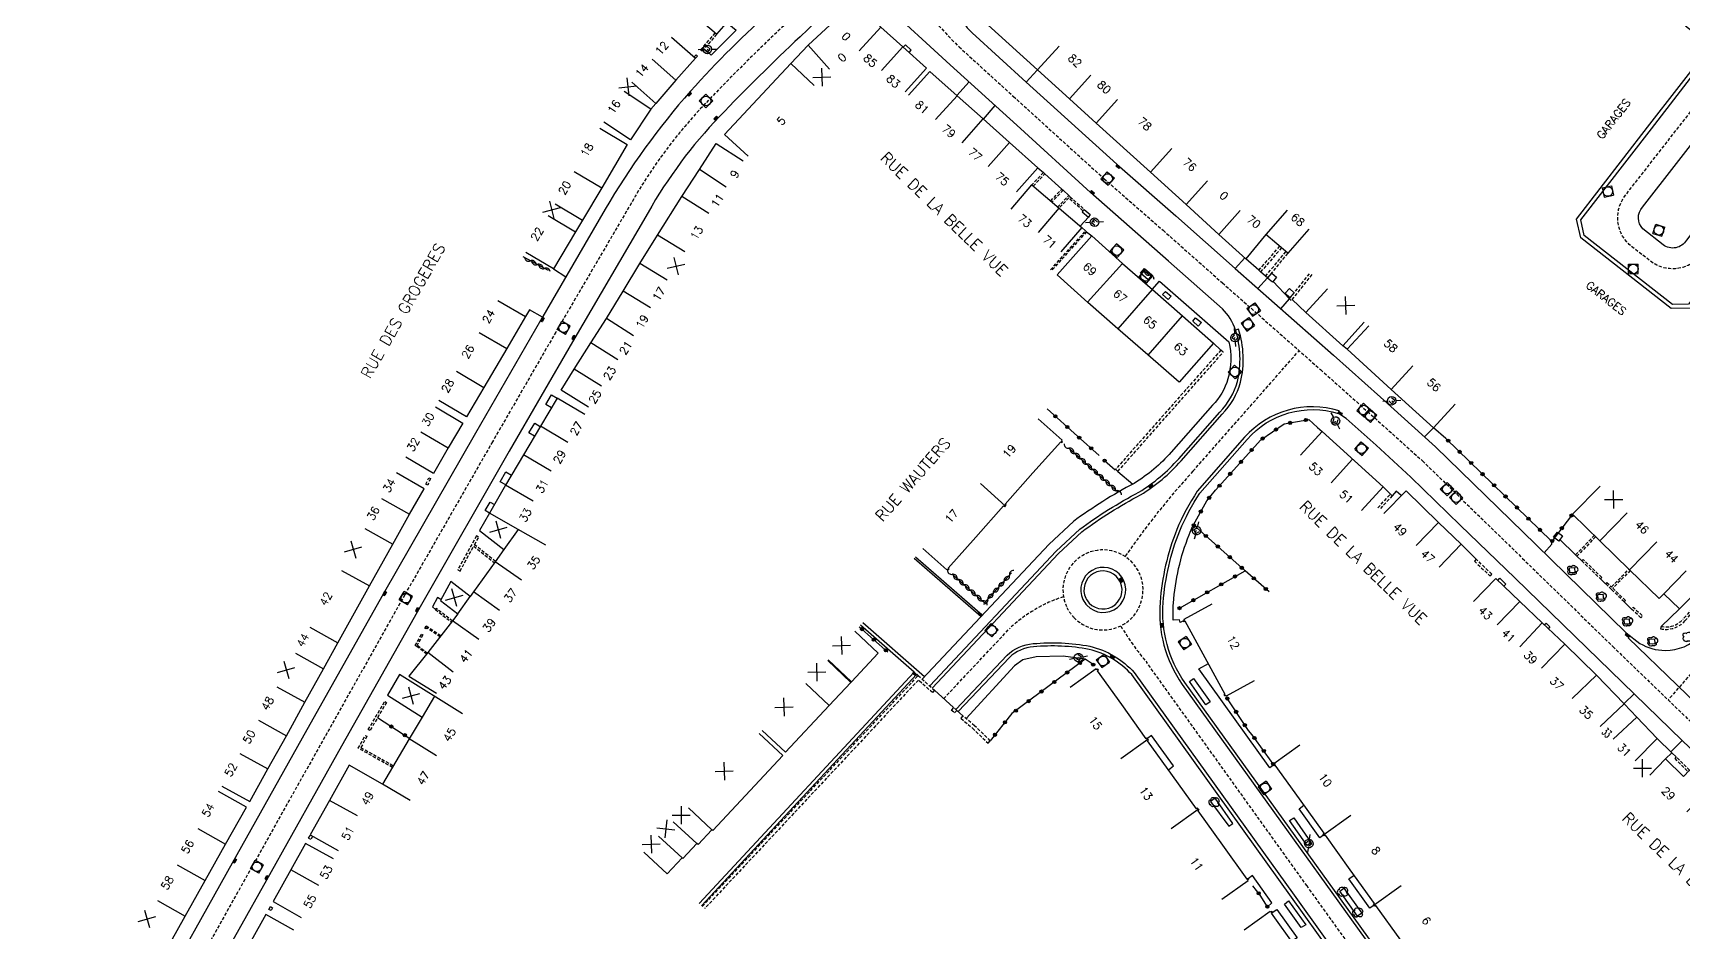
# Model space of a CAD drawing. Extents: x 154000 to 155000, y 119999 to 121001.
# Drawn here: x 154338.1 to 154595.8, y 120717.2 to 120857.7 of the extents above; entities that cross this region are included whole.
import ezdxf
from ezdxf.enums import TextEntityAlignment as Align

# ---------------------------------------------------------------- set-up
doc = ezdxf.new("R2010")
doc.units = 0
doc.header["$MEASUREMENT"] = 0
doc.linetypes.add('DASHED', pattern=[0.75, 0.5, -0.25])
doc.layers.get('0').update_dxf_attribs({"linetype": 'CONTINUOUS'})
for name, color, linetype in [('W0001', 6, 'DASHED'), ('W0008', 7, 'CONTINUOUS'), ('W0100', 7, 'CONTINUOUS'), ('W0112', 1, 'DASHED'), ('W0300', 7, 'CONTINUOUS'), ('W0310', 3, 'CONTINUOUS'), ('W0322', 7, 'CONTINUOUS'), ('W0334', 7, 'CONTINUOUS'), ('W0400', 7, 'CONTINUOUS'), ('W0420', 7, 'CONTINUOUS'), ('W0471', 7, 'CONTINUOUS'), ('W0984', 7, 'CONTINUOUS'), ('W0989', 7, 'CONTINUOUS'), ('W0991', 7, 'CONTINUOUS'), ('W1102', 7, 'CONTINUOUS')]:
    doc.layers.add(name, color=color, linetype=linetype)
doc.styles.get("Standard").update_dxf_attribs({"font": 'romans.shx'})

# ---------------------------------------------------------------- blocks, each defined once
blk = doc.blocks.new('t991o')
at = {"color": 0, "linetype": 'Continuous'}
for p, q in [((-1, 1), (1, -1)), ((-1, -1), (1, 1))]:
    blk.add_line(p, q, dxfattribs=at)
blk = doc.blocks.new('t322o')
at = {"color": 0, "linetype": 'Continuous'}
for radius in [0.25, 0.15]:
    blk.add_circle((0, 0), radius, dxfattribs=at)
blk = doc.blocks.new('t310o')
at = {"color": 0, "linetype": 'Continuous'}
for centre, start, end in [((-0.5, 0.38), 216.8699, 323.1304), ((0.5, -0.37), 36.8699, 143.1303)]:
    blk.add_arc(centre, 0.625, start, end, dxfattribs=at)
blk = doc.blocks.new('T400')
for p, q in [((-0.15, 0.3), (0.15, 0.3)), ((-0.15, -0.25), (-0.15, 0.3)), ((-0.15, 0.15), (0.15, 0.15)), ((-0.15, 0), (0.15, 0)), ((0.15, 0.3), (0.15, -0.25)), ((-0.15, -0.15), (0.15, -0.15)), ((-0.15, -0.25), (-0.15, -0.3)), ((-0.15, -0.3), (0.15, -0.3)), ((0.15, -0.3), (0.15, -0.25))]:
    blk.add_line(p, q)
blk = doc.blocks.new('T471')
for p, q in [((-0.333334, 0.333334), (-0.333334, -0.333334)), ((-0.333334, 0.333334), (0.333334, 0.333334)), ((-0.333334, 0), (0, 0)), ((0.500001, 0.500001), (1.000002, 1.000002)), ((-0.500001, -0.500001), (-1.000002, -1.000002)), ((-0.333334, -0.333334), (0.333334, -0.333334))]:
    blk.add_line(p, q)
blk.add_ellipse((0, 0), major_axis=(0.471405, 0.471405), ratio=1, start_param=5.4977871438, end_param=11.780972451)
blk = doc.blocks.new('T420')
for p, q in [((0.75, 0.75), (-0.75, 0.75)), ((-0.75, 0.75), (-0.75, -0.75)), ((0.75, 0.75), (0.75, -0.75)), ((0.75, -0.75), (-0.75, -0.75))]:
    blk.add_line(p, q)
blk.add_ellipse((0, 0), major_axis=(-0.53, 0.53), ratio=1, start_param=3.926991, end_param=10.210176)
blk = doc.blocks.new('T300')
for p, q in [((-0.8, 0.51), (-0.86, 0.34)), ((-0.86, 0.34), (-0.86, 0.17)), ((-0.86, 0.17), (-0.74, 0.06)), ((-0.69, 0.63), (-0.8, 0.51)), ((-0.8, -0.06), (-0.74, 0.06)), ((-0.74, 0.06), (-0.69, 0.11)), ((-0.57, 0.69), (-0.69, 0.63)), ((-0.46, 0.69), (-0.57, 0.69)), ((-0.29, 0.63), (-0.46, 0.69)), ((-0.29, 0.63), (-0.17, 0.74)), ((-0.23, 0.57), (-0.29, 0.63)), ((-0.17, 0.74), (-0.06, 0.8)), ((-0.06, 0.8), (0.06, 0.8)), ((0.06, 0.8), (0.23, 0.74)), ((0.23, 0.74), (0.34, 0.63)), ((0.34, 0.63), (0.4, 0.51)), ((0.46, 0.46), (0.34, 0.46)), ((0.4, 0.51), (0.4, 0.46)), ((0.57, 0.4), (0.46, 0.46)), ((0.57, 0.4), (0.69, 0.29)), ((0.69, 0.29), (0.74, 0.17)), ((0.74, 0.06), (0.69, -0.17)), ((0.74, 0.17), (0.74, 0.06)), ((-0.8, -0.17), (-0.8, -0.06)), ((-0.8, -0.23), (-0.8, -0.17)), ((-0.74, -0.34), (-0.8, -0.23)), ((-0.69, -0.4), (-0.74, -0.34)), ((-0.51, -0.46), (-0.69, -0.4)), ((-0.4, -0.46), (-0.51, -0.46)), ((-0.4, -0.46), (-0.34, -0.46)), ((-0.34, -0.46), (-0.34, -0.4)), ((-0.34, -0.51), (-0.34, -0.46)), ((-0.29, -0.63), (-0.34, -0.51)), ((-0.17, -0.74), (-0.29, -0.63)), ((-0.06, -0.8), (-0.17, -0.74)), ((0.06, -0.8), (-0.06, -0.8)), ((0.17, -0.74), (0.06, -0.8)), ((0.23, -0.69), (0.17, -0.74)), ((0.29, -0.46), (0.23, -0.46)), ((0.29, -0.63), (0.23, -0.69)), ((0.46, -0.4), (0.29, -0.46)), ((0.34, -0.51), (0.29, -0.63)), ((0.34, -0.51), (0.34, -0.46)), ((0.57, -0.34), (0.46, -0.4)), ((0.63, -0.29), (0.57, -0.34)), ((0.69, -0.17), (0.63, -0.29))]:
    blk.add_line(p, q)
blk = doc.blocks.new('t112o')
at = {"color": 0, "linetype": 'Continuous'}
for p, q in [((-0.5, 0.5), (0.5, 0.5)), ((-0.5, -0.5), (-0.5, 0.5)), ((0.5, 0.5), (0.5, -0.5)), ((0.5, -0.5), (-0.5, -0.5))]:
    blk.add_line(p, q, dxfattribs=at)

msp = doc.modelspace()

# ---------------------------------------------------------------- linework, layer by layer
at = {"layer": 'W0001'}
for points in [[(154862.61, 120798.98), (154827.9, 120838.97), (154815.46, 120853.35, 0.000489), (154815.45, 120853.36), (154781.13, 120892.9), (154764.5, 120911.97), (154757.47, 120920.09, 0.093552), (154751.78, 120924.44, 0.292562), (154740.14, 120921.17), (154728.92, 120908.31), (154715.74, 120893.27), (154709.84, 120886.49), (154675.18, 120846.98), (154640.54, 120807.37), (154606.84, 120768.94), (154593.5, 120753.49, 0.109931)], [(154462.38, 120882.44, -0.009682), (154467.96, 120875.3, -0.039868), (154472.79, 120867.86, 0.058769), (154482.74, 120855.53), (154491.23, 120847.78), (154505.38, 120834.94), (154514.6, 120826.87), (154523.87, 120818.65), (154539.21, 120805.09), (154546.54, 120798.55), (154555.11, 120790.85), (154570.74, 120775.61), (154584.84, 120761.84), (154600.86, 120746.39), (154610.91, 120736.76), (154633.9, 120715.48, 0.012006), (154665.33, 120686.89, 0.012006)], [(154455.91, 120859.33, 0.013572), (154443.17, 120846.72, 0.061944), (154431.57, 120831.13), (154419.77, 120810.97), (154409.88, 120793.82), (154396.17, 120769.9), (154383.69, 120747.71), (154371.95, 120726.77), (154359.05, 120703.71), (154345.78, 120681.44), (154334.81, 120663.11), (154324.69, 120646.21), (154319.7, 120637.93), (154311.95, 120625.3)], [(154430.23, 120593.95), (154434.59, 120598.34, -0.021075), (154449.16, 120612.73, -0.046344), (154467.4, 120626.63, -0.088592), (154495.42, 120639.63, -0.060159), (154524.05, 120642.92, -0.020014), (154555.72, 120642.08, -0.000626), (154581.06, 120641.34, 0.227227), (154596.02, 120647.53, -0.000301), (154657.42, 120712.29, -0.005886), (154668.59, 120724.06, -0.001405), (154698.52, 120755.84, -0.085105), (154710.91, 120765.34, 0.003961), (154738.96, 120781.47, 0.001192), (154762.56, 120795.05), (154782.76, 120806.68, 0.06725), (154787.92, 120810.35), (154793.47, 120816.02), (154812.05, 120835.44), (154821.95, 120845.85)], [(154508.69, 120775.92, -0.033744), (154519.28, 120789.22, 0.008584), (154519.28, 120789.22), (154535.85, 120808.05, 0.128646)], [(154500.68, 120766.37, 12.960123), (154499.59, 120767.95, 0.07716), (154500.68, 120766.37, 0.07716)], [(154480.34, 120753.66), (154490.71, 120764.71, -0.110486), (154499.06, 120769.61)], [(154578.71, 120663.72), (154562.48, 120686.47, -0.074275), (154559.72, 120691.53, 0.049327), (154556.73, 120697.07), (154555.7, 120698.48), (154537.1, 120724.42), (154512.07, 120759.33, -0.042192), (154508.02, 120765.03)]]:
    msp.add_lwpolyline(points, format="xyb", dxfattribs=at)
at = {"layer": 'W0001', "flags": 128}
msp.add_lwpolyline([(154615.79, 120851.6, 0.096849), (154612.3, 120843.95, -0.10276), (154608.81, 120836.31), (154599.01, 120823.49, -0.439992), (154590.71, 120822.04), (154587.42, 120824.64, -0.40298), (154587.01, 120832.57), (154597.55, 120846.09, -0.319918), (154604.12, 120847.84, 0.307711), (154615.79, 120851.6), (154634.77, 120876.5), (154654.17, 120901.79), (154662.13, 120912.54, -0.420087), (154672.53, 120913.92), (154708.97, 120885.51)], format="xyb", dxfattribs=at)
at = {"layer": 'W0008'}
for points in [[(154483.36, 120884.56), (154478.28, 120877.54, 0.191702), (154476.35, 120871.62, 0.069583), (154476.92, 120868.01, 0.105579), (154477.34, 120867.26), (154482.86, 120859.98, 0.04077), (154484.81, 120857.69), (154493.25, 120850), (154507.37, 120837.18), (154516.58, 120829.12), (154525.85, 120820.89), (154541.2, 120807.33), (154548.54, 120800.78), (154557.15, 120793.04), (154572.83, 120777.75), (154586.93, 120763.99), (154589.06, 120762.33, 0.134993), (154593.02, 120761.22, 0.20432), (154598.47, 120763.51)], [(154478.54, 120755.35), (154498.28, 120776.37), (154501.91, 120779.76, -0.037152), (154511.09, 120785.53, 0.077169), (154517.42, 120790.85), (154523.83, 120798.13, 0.130059), (154526.71, 120803.12, 0.133512), (154526.41, 120811.4), (154525.94, 120811.26, 0.119937), (154523.87, 120814.61), (154515.46, 120822.03), (154503.3, 120832.79), (154491.78, 120843.27), (154481.38, 120852.73), (154470.78, 120862.38, 0.106035), (154468.52, 120863.58, 0.226238), (154463.91, 120862.8), (154457.93, 120857.11)], [(154453.89, 120861.55, 0.032612), (154440.82, 120848.6, 0.049951), (154427.5, 120830.15), (154417.38, 120812.77), (154407.21, 120795.17), (154392.79, 120770.01), (154380.91, 120748.8), (154369.22, 120727.98), (154356.87, 120705.91), (154343.15, 120682.92), (154332.06, 120664.33, -0.011726), (154309.84, 120628.15)], [(154457.93, 120857.11, 0.013572), (154445.34, 120844.65, 0.06201), (154434.17, 120829.63), (154422.36, 120809.46), (154412.48, 120792.33), (154398.77, 120768.42), (154386.31, 120746.24), (154374.57, 120725.31), (154361.64, 120702.21), (154348.36, 120679.9), (154337.38, 120661.57), (154327.26, 120644.67), (154322.28, 120636.4), (154314.71, 120623.44)], [(154611.35, 120732.22), (154595.69, 120747.13), (154569.58, 120772.49), (154561.01, 120780.81), (154553.31, 120788.29), (154547.91, 120793.31), (154543.2, 120797.47), (154541.99, 120798.25), (154542.11, 120798.65, 0.294937), (154527.35, 120794.52), (154519.95, 120786.1, 0.043668), (154516.74, 120780.09, 0.077305), (154514.15, 120768.75, 0.17566), (154517.61, 120755.91), (154559.41, 120697.77, 0.262502)], [(154482.23, 120752.01), (154490.26, 120760.5, -0.1671), (154494.32, 120762.28, -0.070874), (154503.18, 120761.87, -0.151643), (154510.11, 120757.75), (154535.06, 120722.96), (154553.66, 120697.01), (154554.68, 120695.63, -0.048449), (154557.38, 120690.61, 0.073171), (154560.45, 120684.99), (154577.3, 120661.4), (154582.31, 120654.29, -0.529692), (154579.42, 120644.56), (154579.32, 120644.87, -0.041305), (154569.24, 120644.87, 0.031348), (154509.76, 120645.09, 0.046874), (154462.47, 120634.62, 0.001868), (154422.9, 120623.83, 0.010388), (154388.02, 120613.8, 0.03593), (154369.8, 120607.05), (154345.56, 120596.67, -0.222114), (154342.46, 120596.77), (154325.16, 120609.3)]]:
    msp.add_lwpolyline(points, format="xyb", dxfattribs=at)
for points in [[(154602.68, 120844.43), (154605.88, 120841.89, -0.405085), (154606.25, 120838.29), (154596.34, 120825.33, -0.451168), (154592.7, 120824.6), (154589.56, 120827.07, -0.398054), (154589.5, 120830.5), (154600.12, 120844.11, -0.301141)], [(154502.71, 120768.27, 12.960123), (154502.1, 120769.16, 0.07716)]]:
    msp.add_lwpolyline(points, format="xyb", close=True, dxfattribs=at)
at = {"layer": 'W0100'}
for points in [[(154664.12, 120894.35), (154660.15, 120897.39), (154650.92, 120885.32), (154639.99, 120871.02), (154630.85, 120859.04), (154608.21, 120829.38), (154597.01, 120814.7), (154593.95, 120814.67), (154579.83, 120825.7), (154579.18, 120828.6), (154590.28, 120842.96), (154600.13, 120855.67), (154596.18, 120858.73)], [(154537.36, 120827.04), (154534.07, 120823.28), (154530.68, 120826.23), (154527.52, 120822.42), (154523.32, 120826.22), (154518.19, 120830.88), (154512.63, 120835.94), (154504.16, 120843.6), (154499.97, 120847.4), (154494.99, 120851.95), (154486.13, 120859.94), (154483.48, 120863.2), (154478.91, 120869.38), (154478.81, 120869.74), (154478.59, 120872.91), (154478.62, 120873.25), (154481.15, 120878.07), (154484.93, 120883.23), (154488.96, 120880.27)], [(154446.14, 120866.65), (154449.95, 120863.41), (154444.89, 120857.48), (154441.08, 120860.72)], [(154459.19, 120855.78), (154465.35, 120861.45), (154467.45, 120861.37), (154467.76, 120861.18), (154470.55, 120858.58), (154473.96, 120855.54), (154477.67, 120852.19), (154474.32, 120848.48)], [(154437.84, 120857.06), (154441.59, 120853.75), (154438.54, 120850.3), (154435.38, 120846.69), (154434.61, 120845.79), (154431.46, 120841.02), (154427.29, 120843.78)], [(154459.19, 120855.78), (154456.49, 120852.92), (154446.13, 120841.83), (154449.79, 120838.42)], [(154474.85, 120847.98), (154478.2, 120851.69), (154482.43, 120847.87), (154486.53, 120844.26), (154490.62, 120840.56), (154495.05, 120836.6), (154491.71, 120832.87)], [(154426.63, 120842.8), (154430.93, 120840.26), (154426.95, 120833.5), (154423.95, 120828.43), (154422.87, 120826.6), (154419.4, 120820.82), (154415.11, 120823.4)], [(154424.88, 120799.23), (154420.63, 120801.87), (154422.66, 120805.15), (154425.24, 120809.27), (154427.7, 120813.09), (154430.29, 120817.36), (154432.9, 120821.66), (154435.66, 120826.11), (154439.43, 120832.15), (154442.2, 120836.34), (154444.82, 120840.42), (154449.03, 120837.71)], [(154490.87, 120830.15), (154494.11, 120833.96), (154498.39, 120830.31), (154501.91, 120827.31), (154498.66, 120823.51)], [(154546.03, 120812.5), (154542.67, 120808.8), (154536.92, 120814.02), (154540.29, 120817.72)], [(154410.7, 120815.89), (154415.03, 120813.39), (154412.14, 120808.4), (154408.55, 120802.32), (154405.83, 120797.73), (154401.52, 120800.27)], [(154560.21, 120799.71), (154556.85, 120796), (154550.25, 120801.97), (154543.37, 120808.27), (154546.75, 120811.96)], [(154400.96, 120799.28), (154405.27, 120796.75), (154402.98, 120792.85), (154400.65, 120788.88), (154396.34, 120791.41)], [(154424.29, 120798.07), (154420, 120800.64), (154417.36, 120796.25), (154414.73, 120791.79), (154411.92, 120787.03), (154409.42, 120782.69), (154407.87, 120779.96), (154411.65, 120776.98), (154410.31, 120775.05), (154406.92, 120770.37), (154406.42, 120769.65), (154403.4, 120771.98), (154401.74, 120769.04), (154404.47, 120766.95), (154403.66, 120765.82), (154399.8, 120760.89), (154396.84, 120757.18), (154401.12, 120754.53)], [(154489.83, 120783.95), (154489.97, 120783.82), (154490.1, 120783.96), (154489.95, 120784.08), (154494.28, 120788.95), (154498.62, 120793.82), (154498.76, 120793.7), (154498.88, 120793.83), (154498.74, 120793.96), (154498.84, 120794.08), (154495.1, 120797.4)], [(154545.6, 120783.06), (154548.96, 120786.76), (154539.45, 120795.42), (154536.09, 120791.72)], [(154367.59, 120740.03), (154371.96, 120737.6), (154374.79, 120742.7), (154377.69, 120747.9), (154380.58, 120753.13), (154383.48, 120758.36), (154385.75, 120762.4), (154390.68, 120771.3), (154394.31, 120777.85), (154396.93, 120782.51), (154399.23, 120786.46), (154394.91, 120788.98)], [(154557.72, 120774.21), (154561.17, 120777.82), (154557.62, 120781.22), (154552.56, 120786.18), (154549.06, 120782.62)], [(154582.85, 120786.89), (154578.56, 120782.51), (154582.81, 120778.34), (154587.46, 120773.83), (154592.08, 120769.33), (154592.82, 120770.09), (154595.27, 120767.7), (154598.78, 120771.27)], [(154489.83, 120783.95), (154489.97, 120783.82), (154489.85, 120783.68), (154489.71, 120783.81), (154485.37, 120778.94), (154481.04, 120774.07), (154481.19, 120773.94), (154481.06, 120773.8), (154480.92, 120773.93), (154480.82, 120773.82), (154477.08, 120777.14)], [(154596.41, 120736), (154599.86, 120739.62), (154596.83, 120742.51), (154595.91, 120741.55), (154593.1, 120744.27), (154594.05, 120745.24), (154591.76, 120747.46), (154588.58, 120750.81), (154586.63, 120752.89), (154582.28, 120757.36), (154577.36, 120762.19), (154573.81, 120765.51), (154570.32, 120768.88), (154566.58, 120772.48), (154563.11, 120768.88)], [(154528.86, 120756.46), (154524.48, 120754.06), (154524.4, 120754.2), (154524.23, 120754.1), (154524.14, 120754.26), (154524.31, 120754.36), (154521.18, 120760.07), (154518.05, 120765.79), (154517.88, 120765.7), (154517.79, 120765.86), (154517.96, 120765.95), (154517.89, 120766.09), (154522.27, 120768.49)], [(154466.49, 120764.22), (154470.14, 120760.8), (154465.97, 120756.34), (154462.31, 120759.75)], [(154405.21, 120751.34), (154395.34, 120757.44), (154393.51, 120754.23), (154398.91, 120750.8), (154396.89, 120747.39), (154392.71, 120740.31), (154387.48, 120743.27), (154384.45, 120737.8), (154381.43, 120732.39), (154385.79, 120729.96)], [(154462.24, 120759.65), (154465.86, 120756.2), (154462.45, 120752.62), (154455.66, 120745.31), (154452, 120748.71)], [(154512.08, 120747.27), (154512.24, 120747.38), (154512.13, 120747.53), (154511.98, 120747.41), (154508.15, 120752.75), (154504.35, 120758.05), (154504.51, 120758.17), (154504.41, 120758.32), (154504.25, 120758.2), (154504.16, 120758.33), (154500.09, 120755.42)], [(154451.53, 120748.23), (154455.2, 120744.82), (154444.29, 120733.07), (154444.14, 120733.21), (154441.98, 120730.89), (154441.79, 120731.06), (154439.59, 120728.7), (154439.49, 120728.8), (154437.17, 120726.3), (154433.5, 120729.71)], [(154519.93, 120736.31), (154520.09, 120736.42), (154519.99, 120736.57), (154519.83, 120736.46), (154516.08, 120741.7), (154512.19, 120747.11), (154512.35, 120747.23), (154512.24, 120747.38), (154512.08, 120747.26)], [(154539.86, 120732.51), (154539.7, 120732.4), (154539.6, 120732.55), (154539.75, 120732.66), (154535.91, 120738.01), (154532.11, 120743.31), (154531.95, 120743.19), (154531.85, 120743.34), (154532.01, 120743.45), (154531.92, 120743.58), (154535.98, 120746.49)], [(154352.48, 120713.23), (154356.82, 120710.73), (154358.66, 120713.93), (154361.89, 120719.68), (154365.02, 120725.27), (154368.21, 120730.95), (154371.44, 120736.71), (154367.08, 120739.16)], [(154519.94, 120736.3), (154520.09, 120736.42), (154520.2, 120736.27), (154520.04, 120736.15), (154523.89, 120730.79), (154527.68, 120725.49), (154527.84, 120725.6), (154527.95, 120725.45), (154527.79, 120725.34), (154527.88, 120725.22), (154523.81, 120722.31)], [(154547.75, 120721.53), (154547.59, 120721.41), (154547.48, 120721.56), (154547.64, 120721.67), (154543.83, 120726.94), (154539.97, 120732.36), (154539.81, 120732.25), (154539.7, 120732.4), (154539.86, 120732.51)], [(154385.07, 120728.67), (154380.69, 120731.08), (154378.4, 120726.94), (154375.62, 120721.97), (154379.98, 120719.52)], [(154555.59, 120710.56), (154555.43, 120710.45), (154555.33, 120710.6), (154555.48, 120710.71), (154551.72, 120715.94), (154547.86, 120721.37), (154547.7, 120721.26), (154547.59, 120721.41), (154547.75, 120721.52)], [(154378.86, 120717.52), (154374.49, 120719.96), (154372.19, 120715.83), (154369.26, 120710.66), (154373.63, 120708.22)], [(154539.27, 120709.37), (154539.42, 120709.48), (154539.32, 120709.63), (154539.16, 120709.52), (154535.33, 120714.86), (154531.54, 120720.16), (154531.69, 120720.27), (154531.59, 120720.42), (154531.43, 120720.31), (154531.34, 120720.43), (154527.27, 120717.52)]]:
    msp.add_lwpolyline(points, dxfattribs=at)
msp.add_lwpolyline([(154503.46, 120826.02), (154508.28, 120821.69), (154512.96, 120817.59), (154517.63, 120813.51), (154522.51, 120809.25), (154517.11, 120803.15), (154512.22, 120807.4), (154507.55, 120811.48), (154502.87, 120815.58), (154498.06, 120819.92)], close=True, dxfattribs=at)
at = {"layer": 'W0112'}
for points in [[(154444.89, 120857.48), (154442.61, 120854.85), (154442.38, 120855.04), (154444.66, 120857.67)], [(154441.37, 120853.95), (154441.69, 120854.3), (154441.91, 120854.09), (154441.59, 120853.75)], [(154494.33, 120833.77), (154496.13, 120835.68), (154495.92, 120835.88), (154494.11, 120833.96)], [(154497.06, 120831.45), (154498.79, 120833.27), (154498.99, 120833.11), (154497.26, 120831.28)], [(154498.14, 120830.46), (154499.87, 120832.28), (154500.07, 120832.12), (154500.07, 120832.11), (154502.29, 120830.13), (154502.1, 120829.92), (154499.87, 120831.91), (154498.34, 120830.29)], [(154497.05, 120820.7), (154502.51, 120826.76), (154502.65, 120826.64), (154497.2, 120820.58)], [(154533.12, 120824.11), (154529.85, 120820.37), (154529.56, 120820.61), (154532.82, 120824.36)], [(154534.07, 120823.28), (154530.9, 120819.44), (154530.61, 120819.69), (154533.79, 120823.52)], [(154537.84, 120819.95), (154534.62, 120815.88), (154534.37, 120816.16), (154537.57, 120820.2)], [(154548.15, 120783.51), (154550.14, 120785.65), (154550.41, 120785.4), (154548.42, 120783.25)], [(154410.36, 120775.13), (154407.08, 120777.74), (154407.72, 120778.9), (154407.37, 120779.1), (154404.46, 120773.81), (154404.81, 120773.62), (154406.95, 120777.5), (154410.2, 120774.9)], [(154582.15, 120778.98), (154579.24, 120775.95), (154579.04, 120776.14), (154581.96, 120779.18)], [(154587.58, 120773.71), (154584.84, 120770.95), (154586.83, 120769.01), (154586.63, 120768.8), (154584.64, 120770.74), (154583.71, 120771.64), (154583.92, 120771.85), (154584.64, 120771.15), (154587.38, 120773.91)], [(154403.64, 120765.79), (154401.09, 120767.78), (154400.96, 120767.62), (154403.51, 120765.63)], [(154401.73, 120763.35), (154399.59, 120764.76), (154399.48, 120764.58), (154399.3, 120764.69), (154399.52, 120765.06), (154401.86, 120763.52)], [(154399.6, 120760.64), (154398.09, 120761.83), (154397.8, 120761.97), (154398.81, 120763.76), (154399, 120763.65), (154398.1, 120762.06), (154398.21, 120762.01), (154399.73, 120760.81)], [(154442.64, 120721.22), (154476.02, 120756.93), (154476.35, 120757.3), (154478.92, 120755), (154478.59, 120754.63), (154476.39, 120756.59), (154476.39, 120756.59), (154443.01, 120720.88)], [(154465.75, 120756.54), (154465.64, 120756.41)], [(154465.97, 120756.34), (154465.86, 120756.2)], [(154394.27, 120742.95), (154388.92, 120745.94), (154390.01, 120747.95), (154390.27, 120747.81), (154389.32, 120746.05), (154394.42, 120743.2)], [(154596.83, 120742.51), (154594.75, 120744.59), (154594.51, 120744.35), (154596.59, 120742.27)], [(154381.78, 120732.2), (154381.52, 120731.7), (154381.16, 120731.88), (154381.43, 120732.39)]]:
    msp.add_lwpolyline(points, dxfattribs=at)
for points in [[(154523.64, 120808.15), (154507.19, 120789.52), (154507.55, 120789.2), (154524.01, 120807.83)], [(154399.49, 120787.18), (154399.94, 120788.19), (154400.22, 120788.06), (154399.76, 120787.06)], [(154565.94, 120773.16), (154563.5, 120775.49), (154563.22, 120775.19), (154565.65, 120772.86)], [(154580.01, 120775.22), (154582.92, 120772.41), (154583.12, 120772.62), (154580.21, 120775.43)], [(154393.31, 120753.09), (154390.75, 120748.69), (154390.49, 120748.85), (154393.05, 120753.24)], [(154481.54, 120751.96), (154482.06, 120751.49), (154482.39, 120751.86), (154481.88, 120752.33)], [(154487.63, 120747.11), (154485.17, 120749.45), (154483.36, 120751), (154483.04, 120750.62), (154484.84, 120749.08), (154487.28, 120746.74)], [(154374.96, 120720.76), (154375.19, 120721.21), (154375.55, 120721.02), (154375.32, 120720.58)]]:
    msp.add_lwpolyline(points, close=True, dxfattribs=at)
msp.add_lwpolyline([(154607.1, 120779.1), (154595.81, 120766.1, -0.273464), (154592.39, 120764.98), (154592.3, 120764.6, 0.273531), (154596.11, 120765.84), (154607.4, 120778.84)], format="xyb", close=True, dxfattribs=at)
at = {"layer": 'W0112', "flags": 128}
msp.add_lwpolyline([(154589.24, 120766.32), (154587.78, 120767.68), (154588.04, 120767.96), (154589.5, 120766.6)], close=True, dxfattribs=at)
at = {"layer": 'W0310', "flags": 128}
msp.add_lwpolyline([(154418.62, 120820.56), (154414.69, 120822.7)], dxfattribs=at)
at = {"layer": 'W0310'}
for points in [[(154512.45, 120819.86), (154511.83, 120820.41)], [(154499.91, 120792.83), (154507.56, 120785.99)], [(154481.7, 120773.11), (154486.74, 120768.67), (154490.96, 120773.33)]]:
    msp.add_lwpolyline(points, dxfattribs=at)
at = {"layer": 'W0322'}
for points in [[(154496.49, 120798.96), (154501.25, 120794.71), (154504.64, 120791.67)], [(154517.17, 120767.82), (154527.42, 120773.68), (154519.34, 120780.84), (154521.46, 120784.62), (154522.8, 120786.28), (154529.9, 120794.15), (154533.51, 120796.6), (154537.37, 120797.3), (154538.75, 120796.03)], [(154578.56, 120782.51), (154575.37, 120778.32), (154575.27, 120778.31), (154558.79, 120794.33)], [(154505.48, 120790.88), (154507.14, 120789.45)], [(154531.17, 120770.37), (154527.42, 120773.68)], [(154467.15, 120764.93), (154471.64, 120760.96)], [(154503.7, 120759), (154502.42, 120759.84), (154490.99, 120751.35), (154487.63, 120747.11)], [(154531.89, 120743.37), (154528.51, 120748.05), (154527.93, 120748.69), (154524.46, 120753.98)], [(154391.93, 120750.73), (154396.95, 120747.48)], [(154530.9, 120721.18), (154529.79, 120722.96), (154528.62, 120724.44)]]:
    msp.add_lwpolyline(points, dxfattribs=at)
at = {"layer": 'W0334'}
for points in [[(154446.47, 120859.33), (154447.93, 120858.12), (154444.05, 120854.22), (154442.94, 120855.23)], [(154474.93, 120854.66), (154475.25, 120855.02), (154474.36, 120855.86), (154474.02, 120855.49)], [(154621.66, 120847), (154621.2, 120847.35), (154607.69, 120829.65), (154596.65, 120815.33), (154594.15, 120815.27), (154580.39, 120826.05), (154579.83, 120828.48), (154590.88, 120842.74), (154600.49, 120855.18)], [(154494.93, 120851.89), (154493.25, 120850)], [(154484.32, 120850.06), (154482.41, 120847.9)], [(154486.59, 120844.2), (154488.4, 120846.34)], [(154495.05, 120836.6), (154495.92, 120835.88)], [(154496.13, 120835.68), (154498.79, 120833.27)], [(154498.99, 120833.11), (154499.87, 120832.28)], [(154502.29, 120830.13), (154503.24, 120829.32), (154502.95, 120828.9), (154501.66, 120827.52)], [(154502.1, 120829.92), (154501.97, 120829.77), (154502.95, 120828.9)], [(154501.91, 120827.31), (154502.51, 120826.76)], [(154502.65, 120826.64), (154503.46, 120826.02)], [(154527.38, 120822.54), (154525.85, 120820.89)], [(154529.56, 120820.61), (154527.52, 120822.42)], [(154419.4, 120820.82), (154421.36, 120819.61)], [(154530.9, 120819.44), (154529.39, 120817.76)], [(154530.61, 120819.69), (154529.85, 120820.37)], [(154532.99, 120814.58), (154534.37, 120816.16), (154531.82, 120818.88)], [(154417.68, 120813.28), (154415.64, 120814.42), (154415.03, 120813.39)], [(154536.92, 120814.02), (154534.77, 120816.07)], [(154522.51, 120809.25), (154523.64, 120808.15)], [(154543.37, 120808.27), (154542.67, 120808.8)], [(154419.09, 120799.13), (154418.2, 120799.66), (154419.08, 120801.15), (154420, 120800.64)], [(154416.45, 120794.7), (154415.58, 120795.21), (154416.49, 120796.73), (154417.35, 120796.23)], [(154538.75, 120796.03), (154539.45, 120795.42)], [(154558.79, 120794.33), (154556.85, 120796), (154555.44, 120794.58)], [(154411.94, 120787.07), (154411.08, 120787.58), (154411.98, 120789.12), (154412.85, 120788.6)], [(154507.55, 120789.2), (154509.87, 120787.21)], [(154550.14, 120785.65), (154548.96, 120786.76)], [(154551.81, 120785.42), (154551.01, 120786.12), (154550.41, 120785.4)], [(154409.42, 120782.69), (154408.73, 120783.1), (154409.53, 120784.41), (154410.19, 120784.03)], [(154574.1, 120776.45), (154575.31, 120777.8), (154575.37, 120778.32)], [(154576.51, 120778.59), (154579.04, 120776.14)], [(154475.73, 120775.62), (154486.19, 120766.5)], [(154475.92, 120775.84), (154486.39, 120766.73)], [(154563.5, 120775.49), (154561.17, 120777.82)], [(154579.24, 120775.95), (154580.01, 120775.22)], [(154566.9, 120772.17), (154567.2, 120772.49), (154568.15, 120771.58), (154567.85, 120771.26)], [(154582.92, 120772.41), (154583.71, 120771.64)], [(154401.83, 120769.19), (154401.29, 120769.49), (154400.49, 120768.03), (154400.96, 120767.62)], [(154586.63, 120768.8), (154587.78, 120767.68)], [(154442.17, 120721.66), (154475.75, 120757.83), (154467.38, 120765.17)], [(154477.35, 120757.09), (154467.72, 120765.53)], [(154574.13, 120765.2), (154574.42, 120765.49), (154575.03, 120764.91), (154574.76, 120764.62)], [(154587.54, 120763.51), (154587.25, 120763.21), (154602.57, 120748.42), (154602.83, 120748.72)], [(154502.42, 120759.84), (154499, 120760.34), (154494.78, 120760.24), (154492.69, 120759.73), (154491.42, 120758.83), (154483.86, 120750.57)], [(154476.35, 120757.3), (154476.13, 120757.5), (154442.54, 120721.32)], [(154531.89, 120743.37), (154531.26, 120742.89), (154520.21, 120758.33), (154521.68, 120759.17)], [(154481.88, 120752.33), (154478.92, 120755)], [(154586.69, 120752.96), (154588.17, 120754.44)], [(154483.36, 120751), (154482.39, 120751.86)], [(154515.44, 120742.59), (154516.23, 120743.17), (154512.8, 120747.94), (154512.21, 120747.51)], [(154593.92, 120745.36), (154595.69, 120747.13)], [(154594.75, 120744.59), (154594.05, 120745.24)], [(154539.69, 120732.41), (154539.11, 120731.93), (154535.85, 120736.48), (154536.61, 120737.03)], [(154530.9, 120721.18), (154531.61, 120721.77), (154528.59, 120726.05), (154527.89, 120725.54)], [(154547.57, 120721.44), (154546.91, 120720.93), (154543.63, 120725.51), (154544.43, 120726.11)], [(154531.67, 120720.3), (154532.35, 120720.77), (154535.56, 120716.34), (154534.69, 120715.76)]]:
    msp.add_lwpolyline(points, dxfattribs=at)
for points in [[(154511.46, 120819.83), (154511.08, 120820.14), (154511.72, 120820.88), (154512.85, 120819.88), (154512.28, 120819.14)], [(154514.53, 120816.81), (154514.97, 120817.32), (154515.86, 120816.58), (154515.39, 120816.03)], [(154519.26, 120812.68), (154519.69, 120813.19), (154520.59, 120812.44), (154520.11, 120811.9)], [(154521.95, 120753.21), (154521.3, 120752.74), (154518.73, 120756.36), (154519.38, 120756.81)], [(154524.86, 120733.74), (154525.5, 120734.19), (154522.73, 120738.15), (154522.03, 120737.63)], [(154534.34, 120734.63), (154535.05, 120735.06), (154537.74, 120731.18), (154537.11, 120730.72)], [(154542.21, 120723.59), (154542.86, 120724.08), (154545.65, 120720.19), (154544.98, 120719.72)], [(154536.93, 120718.36), (154536.19, 120717.93), (154533.58, 120721.6), (154534.2, 120722.09)]]:
    msp.add_lwpolyline(points, close=True, dxfattribs=at)
for points in [[(154512.93, 120817.61), (154514.07, 120818.91), (154524.86, 120809.45, -0.133512), (154524.72, 120803.66, -0.131648), (154522.33, 120799.53), (154515.88, 120792.2, -0.076619), (154510.07, 120787.32, 0.037351), (154500.6, 120781.35), (154496.82, 120777.82), (154477, 120756.72)], [(154478.16, 120755.68), (154497.92, 120776.72), (154501.59, 120780.15, -0.037202), (154510.84, 120785.96, 0.07704), (154517.05, 120791.18), (154523.47, 120798.47, 0.130403), (154526.22, 120803.25, 0.133512), (154525.94, 120811.26, 0.133512)], [(154581.17, 120665.47), (154572.84, 120677.08, -0.375558), (154573.02, 120679.69), (154580.89, 120687.99, 0.301867), (154582.16, 120695.8, 0.42135), (154572.63, 120699.34), (154565.04, 120696.51, -0.25928), (154559.8, 120698.09), (154518.02, 120756.2, -0.175665), (154514.64, 120768.71, -0.077288), (154517.21, 120779.9, -0.043397), (154520.34, 120785.79), (154527.73, 120794.2, -0.295221), (154541.99, 120798.25, -0.295221)], [(154517.78, 120765.87), (154517.28, 120765.58), (154517.17, 120766.02), (154516.21, 120765.96, -0.03773), (154516.23, 120768.58, -0.077233), (154518.68, 120779.29, -0.011456), (154519.34, 120780.84)], [(154503.07, 120768.62, 12.960123), (154502.55, 120769.37, 0.07716), (154503.07, 120768.62, 0.07716)]]:
    msp.add_lwpolyline(points, format="xyb", dxfattribs=at)
at = {"layer": 'W0334', "flags": 128}
for points in [[(154578.06, 120774.11), (154578.86, 120774.17), (154578.91, 120773.37), (154578.11, 120773.32)], [(154582.52, 120769.97), (154583.31, 120770.02), (154583.37, 120769.22), (154582.57, 120769.17)], [(154586.62, 120766.1), (154587.42, 120766.15), (154587.47, 120765.35), (154586.67, 120765.3)], [(154590.54, 120762.99), (154591.34, 120763.04), (154591.39, 120762.24), (154590.6, 120762.19)]]:
    msp.add_lwpolyline(points, close=True, dxfattribs=at)
msp.add_lwpolyline([(154592.39, 120764.98), (154595.27, 120767.7)], dxfattribs=at)
msp.add_lwpolyline([(154579.32, 120644.87), (154579.25, 120645.07, 0.530788), (154581.88, 120653.96), (154576.86, 120661.09), (154560.05, 120684.69, -0.072971), (154556.92, 120690.42, 0.048265), (154554.27, 120695.34), (154553.26, 120696.71), (154534.65, 120722.66), (154509.72, 120757.44, 0.150869), (154503.07, 120761.38, 0.070804), (154494.36, 120761.78, 0.166547), (154490.61, 120760.14), (154482.61, 120751.67)], format="xyb", dxfattribs=at)
at = {"layer": 'W1102'}
for p, q in [((154434.8, 120853.61), (154438.54, 120850.3)), ((154460.14, 120849.5), (154456.49, 120852.92)), ((154431.62, 120849.99), (154435.38, 120846.69)), ((154422.64, 120836.04), (154426.95, 120833.5)), ((154446.37, 120833.58), (154442.2, 120836.34)), ((154443.67, 120829.5), (154439.43, 120832.15)), ((154419.65, 120830.98), (154423.95, 120828.43)), ((154418.56, 120829.15), (154422.87, 120826.6)), ((154439.91, 120823.48), (154435.66, 120826.11)), ((154437.17, 120819.07), (154432.9, 120821.66)), ((154434.57, 120814.76), (154430.29, 120817.36)), ((154431.9, 120810.38), (154427.7, 120813.09)), ((154407.82, 120810.91), (154412.14, 120808.4)), ((154429.48, 120806.62), (154425.24, 120809.27)), ((154404.24, 120804.87), (154408.55, 120802.32)), ((154426.91, 120802.51), (154422.66, 120805.15)), ((154421.67, 120793.71), (154417.36, 120796.25)), ((154398.67, 120795.38), (154402.98, 120792.85)), ((154419.04, 120789.24), (154414.73, 120791.79)), ((154416.25, 120784.54), (154411.92, 120787.03)), ((154486.1, 120787.28), (154489.97, 120783.82)), ((154392.57, 120784.96), (154396.93, 120782.51)), ((154389.93, 120780.27), (154394.31, 120777.85)), ((154386.31, 120773.72), (154390.68, 120771.3)), ((154414.42, 120772.2), (154410.31, 120775.05)), ((154410.97, 120767.44), (154406.92, 120770.37)), ((154407.76, 120762.91), (154403.66, 120765.82)), ((154381.38, 120764.85), (154385.75, 120762.4)), ((154379.11, 120760.78), (154383.48, 120758.36)), ((154403.74, 120757.81), (154399.8, 120760.89)), ((154376.21, 120755.55), (154380.58, 120753.13)), ((154458.83, 120756.07), (154462.45, 120752.62)), ((154373.32, 120750.34), (154377.69, 120747.9)), ((154401.15, 120744.76), (154396.89, 120747.39)), ((154508.01, 120744.36), (154512.24, 120747.38)), ((154370.43, 120745.13), (154374.79, 120742.7)), ((154397.02, 120737.77), (154392.71, 120740.31)), ((154388.82, 120735.38), (154384.45, 120737.8)), ((154441.79, 120731.06), (154438.12, 120734.46)), ((154444.14, 120733.21), (154440.47, 120736.61)), ((154515.87, 120733.39), (154520.09, 120736.42)), ((154543.92, 120735.43), (154539.7, 120732.4)), ((154363.84, 120733.4), (154368.21, 120730.95)), ((154435.82, 120732.2), (154439.49, 120728.8)), ((154360.66, 120727.71), (154365.02, 120725.27)), ((154382.78, 120724.52), (154378.4, 120726.94)), ((154551.81, 120724.44), (154547.59, 120721.41)), ((154357.54, 120722.13), (154361.89, 120719.68))]:
    msp.add_line(p, q, dxfattribs=at)
for points in [[(154467.15, 120854.92), (154470.55, 120858.58)], [(154462.51, 120852.05), (154459.19, 120855.78)], [(154470.63, 120851.81), (154473.96, 120855.54)], [(154498.37, 120855.64), (154494.99, 120851.95)], [(154503.33, 120851.1), (154499.97, 120847.4)], [(154479.09, 120844.16), (154482.43, 120847.87)], [(154507.51, 120847.31), (154504.16, 120843.6)], [(154483.22, 120840.51), (154486.53, 120844.26)], [(154487.27, 120836.85), (154490.62, 120840.56)], [(154515.99, 120839.64), (154512.63, 120835.94)], [(154521.55, 120834.58), (154518.19, 120830.88)], [(154495.15, 120826.51), (154498.39, 120830.31)], [(154526.67, 120829.93), (154523.32, 120826.22)], [(154533.97, 120830), (154530.68, 120826.23)], [(154502.82, 120815.63), (154508.28, 120821.69)], [(154507.59, 120811.45), (154512.96, 120817.59)], [(154512.26, 120807.37), (154517.63, 120813.51)], [(154553.6, 120805.68), (154550.25, 120801.97)], [(154418.22, 120777.69), (154413.9, 120780.14), (154409.42, 120782.69)], [(154554.16, 120777.61), (154557.62, 120781.22)], [(154587.11, 120782.71), (154582.81, 120778.34)], [(154591.71, 120778.2), (154587.46, 120773.83)], [(154596.32, 120773.68), (154592.82, 120770.09)], [(154566.79, 120765.24), (154570.32, 120768.88)], [(154570.31, 120761.77), (154573.81, 120765.51)], [(154573.69, 120758.44), (154577.36, 120762.19)], [(154578.5, 120753.69), (154582.28, 120757.36)], [(154582.88, 120749.36), (154586.63, 120752.89)], [(154584.92, 120747.35), (154588.58, 120750.81)], [(154588.36, 120743.95), (154591.76, 120747.46)], [(154590.63, 120741.71), (154593.1, 120744.27)]]:
    msp.add_lwpolyline(points, dxfattribs=at)
at = {"layer": 'W1102', "flags": 128}
for points in [[(154434.61, 120845.79), (154430.44, 120848.55)], [(154540.84, 120787.39), (154544.21, 120791.09)], [(154413.9, 120780.14), (154411.65, 120776.98)], [(154404.47, 120766.95), (154406.42, 120769.65)], [(154400.83, 120754.05), (154398.91, 120750.8)]]:
    msp.add_lwpolyline(points, dxfattribs=at)

# ---------------------------------------------------------------- block references
at = {"layer": 'W0112'}
for p, rotation in [((154531.64, 120819.45), 230.5935805769778), ((154534.36, 120817.07), 46.59867995357757), ((154576.3, 120779.01), 52.7671742826046)]:
    msp.add_blockref('t112o', p, dxfattribs=dict(at, rotation=rotation))
at = {"layer": 'W0300'}
for p, rotation in [((154578.48, 120773.74), 227.812605051035), ((154582.94, 120769.59), 227.812605051035), ((154587.04, 120765.73), 227.812605051035), ((154590.97, 120762.61), 227.812605051035), ((154596.48, 120763.32), 227.812605051035), ((154522.68, 120737.53), 35.3094634458484), ((154542.76, 120723.53), 37.0041623004789), ((154545.12, 120720.28), 37.0041623004789)]:
    msp.add_blockref('T300', p, dxfattribs=dict(at, rotation=rotation))
at = {"layer": 'W0310'}
for p, rotation in [((154415.79, 120822.1), 151.4361703255659), ((154416.89, 120821.51), 151.4361703255659), ((154417.99, 120820.91), 151.4361703255659), ((154512.45, 120819.86), 138.495853937179), ((154499.91, 120792.83), 318.195434111369), ((154500.84, 120792), 318.195434111369), ((154501.77, 120791.17), 318.195434111369), ((154502.7, 120790.33), 318.195434111369), ((154503.64, 120789.5), 318.195434111369), ((154504.57, 120788.67), 318.195434111369), ((154505.5, 120787.83), 318.195434111369), ((154506.43, 120787), 318.195434111369), ((154507.36, 120786.17), 318.195434111369), ((154481.7, 120773.11), 318.537765351412), ((154482.64, 120772.28), 318.537765351412), ((154489.78, 120772.03), 47.84307758561791), ((154490.62, 120772.95), 47.84307758561791), ((154483.58, 120771.46), 318.537765351412), ((154484.51, 120770.63), 318.537765351412), ((154485.45, 120769.8), 318.537765351412), ((154488.1, 120770.17), 47.84307758561791), ((154488.94, 120771.1), 47.84307758561791), ((154486.39, 120768.97), 318.537765351412), ((154487.26, 120769.25), 47.84307758561791)]:
    msp.add_blockref('t310o', p, dxfattribs=dict(at, rotation=rotation))
at = {"layer": 'W0322'}
for p, rotation in [((154497.79, 120797.8), 318.23171114291), ((154499.65, 120796.13), 318.23171114291), ((154532.24, 120795.74), 34.2155718386534), ((154534.46, 120796.77), 10.2293970420435), ((154536.92, 120797.22), 10.2293970420435), ((154501.52, 120794.47), 318.103150772553), ((154530.17, 120794.33), 34.2155718386534), ((154559.14, 120794), 135.800712918817), ((154503.38, 120792.8), 318.103150772553), ((154505.48, 120790.88), 319.115478815346), ((154526.77, 120790.68), 47.9430126608265), ((154528.44, 120792.53), 47.9430126608265), ((154560.93, 120792.25), 135.800712918817), ((154562.72, 120790.51), 135.800712918817), ((154525.1, 120788.82), 47.9430126608265), ((154564.51, 120788.77), 135.800712918817), ((154523.42, 120786.96), 47.9430126608265), ((154566.31, 120787.02), 135.800712918817), ((154520.51, 120782.92), 60.63994314373611), ((154521.81, 120785.05), 51.1050387074761), ((154568.1, 120785.28), 135.800712918817), ((154569.89, 120783.54), 135.800712918817), ((154519.42, 120780.77), 138.478862378981), ((154571.68, 120781.8), 135.800712918817), ((154576.88, 120780.31), 52.7671742826046), ((154578.39, 120782.3), 52.7671742826046), ((154521.29, 120779.11), 138.478862378981), ((154573.48, 120780.05), 135.800712918817), ((154575.37, 120778.32), 52.7671742826046), ((154523.16, 120777.45), 138.478862378981), ((154525.03, 120775.8), 138.478862378981), ((154525.85, 120772.78), 29.7603480347991), ((154526.9, 120774.14), 138.478862378981), ((154528.78, 120772.48), 138.478862378981), ((154521.51, 120770.3), 29.7603480347991), ((154523.68, 120771.54), 29.7603480347991), ((154530.65, 120770.82), 138.478862378981), ((154517.17, 120767.82), 29.7603480347991), ((154519.34, 120769.06), 29.7603480347991), ((154467.58, 120764.55), 318.505152523556), ((154469.45, 120762.9), 318.505152523556), ((154471.32, 120761.24), 318.505152523556), ((154499.64, 120757.77), 216.620127871344), ((154501.64, 120759.27), 216.620127871344), ((154503.7, 120759), 146.467651632515), ((154495.62, 120754.79), 216.620127871344), ((154497.63, 120756.28), 216.620127871344), ((154493.62, 120753.3), 216.620127871344), ((154524.64, 120753.71), 123.286266248435), ((154394.09, 120749.33), 327.073771077333), ((154489.92, 120749.99), 231.615940370858), ((154491.61, 120751.81), 216.620127871344), ((154526.01, 120751.62), 123.286266248435), ((154527.38, 120749.53), 123.286266248435), ((154396.19, 120747.97), 327.073771077333), ((154488.36, 120748.04), 231.615940370858), ((154528.88, 120747.53), 125.81678576061), ((154530.34, 120745.51), 125.81678576061), ((154531.81, 120743.48), 125.81678576061), ((154529.54, 120723.28), 128.398354508943), ((154530.9, 120721.18), 122.059198346126)]:
    msp.add_blockref('t322o', p, dxfattribs=dict(at, rotation=rotation))
at = {"layer": 'W0400'}
for p, rotation in [((154440.64, 120848.15), 315.4633690968321), ((154444.77, 120844.38), 315.4633690968321), ((154507.56, 120836.81), 228.805746837722), ((154503.55, 120832.75), 228.481607634731), ((154417.67, 120812.93), 329.664307848688), ((154422.56, 120810.13), 329.664307848688), ((154542.29, 120798.27), 54.56953167419845), ((154512.7, 120786.92), 138.653003143109), ((154393.06, 120770.13), 330.174366851358), ((154508.06, 120772.23), 27.43122552391795), ((154398.15, 120767.6), 330.174366851358), ((154486, 120766.87), 48.94146539744602), ((154514.45, 120765.12), 187.3709007475323), ((154587.09, 120763.61), 232.099570628609), ((154506.69, 120760.23), 239.593749127589), ((154475.8, 120757.55), 228.6385805194518), ((154369.62, 120728.36), 330.680315242916), ((154374.64, 120725.73), 330.680315242916)]:
    msp.add_blockref('T400', p, dxfattribs=dict(at, rotation=rotation))
at = {"layer": 'W0420'}
for p, rotation in [((154443.21, 120847.07), 225.014383784903), ((154505.94, 120834.95), 138.805746837722), ((154584.07, 120832.93), 102.685740262563), ((154592.03, 120826.87), 162.352860720189), ((154507.41, 120823.69), 317.9972811510651), ((154511.89, 120819.67), 317.9972811510651), ((154588.05, 120820.82), 181.290464322935), ((154528.76, 120814.47), 125.830532428533), ((154421, 120811.63), 239.918225110624), ((154527.85, 120812.17), 125.830532428533), ((154525.82, 120804.74), 48.55336686775371), ((154545.95, 120798.77), 138.039371748635), ((154546.94, 120797.91), 138.039371748635), ((154545.61, 120792.74), 139.835369075882), ((154558.97, 120786.42), 134.948435285511), ((154560.38, 120785.09), 134.948435285511), ((154396.35, 120769.38), 240.179663464731), ((154487.82, 120764.38), 47.84307758561791), ((154518.03, 120762.36), 34.5377117918254), ((154505.22, 120759.58), 125.58709092477), ((154530.52, 120739.73), 35.9743552241765), ((154373.1, 120727.42), 240.708642907914)]:
    msp.add_blockref('T420', p, dxfattribs=dict(at, rotation=rotation))
at = {"layer": 'W0471'}
for p, rotation in [((154443.43, 120855.12), 137.759004264196), ((154503.9, 120828.12), 319.59668133479), ((154525.85, 120810.11), 48.55336686775371), ((154550.32, 120800.22), 138.278932732932), ((154541.53, 120797.07), 72.67924628321718), ((154519.84, 120779.95), 29.7603480347991), ((154501.4, 120760.1), 146.467651632515), ((154537.37, 120731.05), 216.612472896427)]:
    msp.add_blockref('T471', p, dxfattribs=dict(at, rotation=rotation))
at = {"layer": 'W0991'}
for p, rotation in [((154431.03, 120849.27), 320.7515731099849), ((154461.32, 120850.77), 317.0104561752499), ((154419.11, 120830.07), 329.3572495142323), ((154438.53, 120821.26), 328.2428214799544), ((154543.16, 120815.11), 47.72144773592082), ((154584.98, 120784.8), 45.53511629155678), ((154410.83, 120780.08), 60.42641789413169), ((154388.13, 120777), 331.0348612062554), ((154403.93, 120769.47), 60.64316915508749), ((154464.4, 120761.98), 316.9234929023953), ((154377.66, 120758.17), 331.0179716334607), ((154460.52, 120757.84), 316.405372359531), ((154397.17, 120754.14), 60.36191855139965), ((154455.4, 120752.38), 317.1152051465449), ((154446.08, 120742.35), 317.131982939124), ((154589.49, 120742.83), 45.36221558828961), ((154439.35, 120735.47), 315.4394916080379), ((154436.97, 120733.33), 308.4820787102334), ((154434.66, 120730.96), 317.1319829395585), ((154355.92, 120719.27), 330.6367061128082)]:
    msp.add_blockref('t991o', p, dxfattribs=dict(at, rotation=rotation))

# ---------------------------------------------------------------- texts
at = {"layer": 'W0984'}
for rotation, p in [(52.2542, (154584.98, 120844.27)), (322.0153, (154583.8, 120816.26))]:
    msp.add_text('GARAGES', height=1.25, rotation=rotation, dxfattribs=at).set_placement(p, align=Align.MIDDLE)
at = {"layer": 'W0989'}
for s, rotation, p in [('RUE DE LA BELLE VUE', 315.8149, (154480.43, 120829.41)), ('RUE DES GROGERES', 60.1182, (154395.91, 120814.31)), ('RUE WAUTERS', 48.8147, (154475.54, 120787.94)), ('RUE DE LA BELLE VUE', 315.8149, (154545.88, 120774.94)), ('RUE DE LA BELLE VUE', 315.8149, (154596.27, 120726.27))]:
    msp.add_text(s, height=1.75, rotation=rotation, dxfattribs=at).set_placement(p, align=Align.MIDDLE)
at = {"layer": 'W0991'}
for s, rotation, p in [('12', 48.5417, (154436.32, 120855.33)), ('0', 312.5672, (154465.11, 120857.14)), ('14', 48.6959, (154433.21, 120851.8)), ('0', 42.5672, (154464.48, 120853.86)), ('85', 318.2576, (154468.89, 120853.37)), ('82', 317.5695, (154500.85, 120853.37)), ('83', 317.8937, (154472.47, 120850.15)), ('80', 317.7581, (154505.42, 120849.21)), ('16', 56.5155, (154428.86, 120846.16)), ('81', 317.9893, (154476.97, 120846.07)), ('5', 46.963, (154454.96, 120843.96)), ('79', 318.5483, (154481.15, 120842.33)), ('78', 317.882, (154511.75, 120843.48)), ('18', 59.4833, (154424.64, 120839.42)), ('77', 317.922, (154485.25, 120838.68)), ('76', 317.7039, (154518.77, 120837.11)), ('9', 57.237, (154447.71, 120835.66)), ('75', 318.1719, (154489.49, 120834.86)), ('20', 59.3517, (154421.15, 120833.51)), ('11', 56.5168, (154445.01, 120831.53)), ('0', 317.7206, (154524.11, 120832.26)), ('22', 59.039, (154416.84, 120826.28)), ('13', 57.9935, (154441.77, 120826.46)), ('73', 319.5965, (154493.01, 120828.33)), ('70', 320.3646, (154528.77, 120828.19)), ('68', 318.9277, (154535.66, 120828.52)), ('71', 319.4471, (154496.9, 120825.01)), ('69', 317.9973, (154503.17, 120820.8)), ('17', 58.8005, (154435.87, 120816.91)), ('67', 318.8027, (154507.91, 120816.58)), ('24', 59.9182, (154409.27, 120813.41)), ('19', 58.753, (154433.26, 120812.6)), ('65', 318.8435, (154512.59, 120812.49)), ('26', 59.3957, (154406.04, 120807.9)), ('21', 57.1726, (154430.7, 120808.51)), ('63', 318.9352, (154517.37, 120808.33)), ('58', 317.506, (154550.18, 120808.81)), ('23', 58.0041, (154428.18, 120804.54)), ('28', 59.3741, (154402.88, 120802.57)), ('25', 58.1578, (154425.89, 120800.87)), ('56', 317.8776, (154556.91, 120802.69)), ('30', 59.5684, (154399.82, 120797.33)), ('27', 59.0343, (154422.98, 120795.89)), ('32', 59.5342, (154397.5, 120793.4)), ('29', 59.4733, (154420.35, 120791.47)), ('19', 48.3454, (154490.6, 120792.34)), ('53', 317.697, (154538.47, 120789.56)), ('34', 59.7367, (154393.75, 120786.99)), ('31', 59.3703, (154417.64, 120786.89)), ('51', 317.697, (154543.22, 120785.23)), ('36', 60.6657, (154391.26, 120782.64)), ('33', 60.4264, (154415.02, 120782.37)), ('17', 48.3454, (154481.59, 120782.21)), ('49', 315.5207, (154551.61, 120780.11)), ('46', 315.5351, (154589.41, 120780.46)), ('35', 55.2783, (154416.32, 120774.95)), ('47', 316.29, (154555.94, 120775.91)), ('44', 315.5351, (154594.01, 120775.94)), ('42', 60.9683, (154383.84, 120769.28)), ('37', 54.1396, (154412.7, 120769.82)), ('43', 315.3622, (154564.95, 120767.06)), ('39', 54.6703, (154409.37, 120765.17)), ('44', 60.7472, (154380.25, 120762.82)), ('12', 298.7156, (154525.57, 120762.48)), ('41', 315.3622, (154568.55, 120763.51)), ('41', 51.7006, (154405.75, 120760.36)), ('39', 315.3622, (154572, 120760.1)), ('43', 51.371, (154402.43, 120756.17)), ('37', 315.3622, (154576.09, 120756.06)), ('48', 61.0288, (154374.76, 120752.94)), ('35', 315.3622, (154580.69, 120751.53)), ('15', 305.6186, (154504.05, 120749.89)), ('50', 60.9029, (154371.87, 120747.73)), ('45', 58.2755, (154403.18, 120748.05)), ('31', 315.3622, (154586.64, 120745.65)), ('52', 60.8986, (154369.01, 120742.58)), ('47', 59.424, (154399.08, 120741.26)), ('13', 305.6186, (154511.94, 120738.88)), ('10', 305.6727, (154539.95, 120740.96)), ('29', 315.3622, (154593.52, 120738.86)), ('54', 60.6552, (154365.46, 120736.28)), ('49', 60.517, (154390.35, 120738.08)), ('51', 60.7967, (154387.31, 120732.67)), ('56', 60.7345, (154362.25, 120730.56)), ('8', 305.6727, (154547.86, 120729.94)), ('53', 61.119, (154383.92, 120726.59)), ('11', 305.6186, (154519.84, 120727.85)), ('58', 60.7764, (154359.1, 120724.92)), ('55', 60.7409, (154381.38, 120722.02)), ('6', 305.7276, (154555.73, 120718.99))]:
    msp.add_text(s, height=1.25, rotation=rotation, dxfattribs=at).set_placement(p, align=Align.MIDDLE)
at = {"layer": 'W0991', "width": 0.5}
msp.add_text('33', height=1.25, rotation=315.3622, dxfattribs=at).set_placement((154583.9, 120748.36), align=Align.MIDDLE)

doc.saveas('drawing.dxf')
